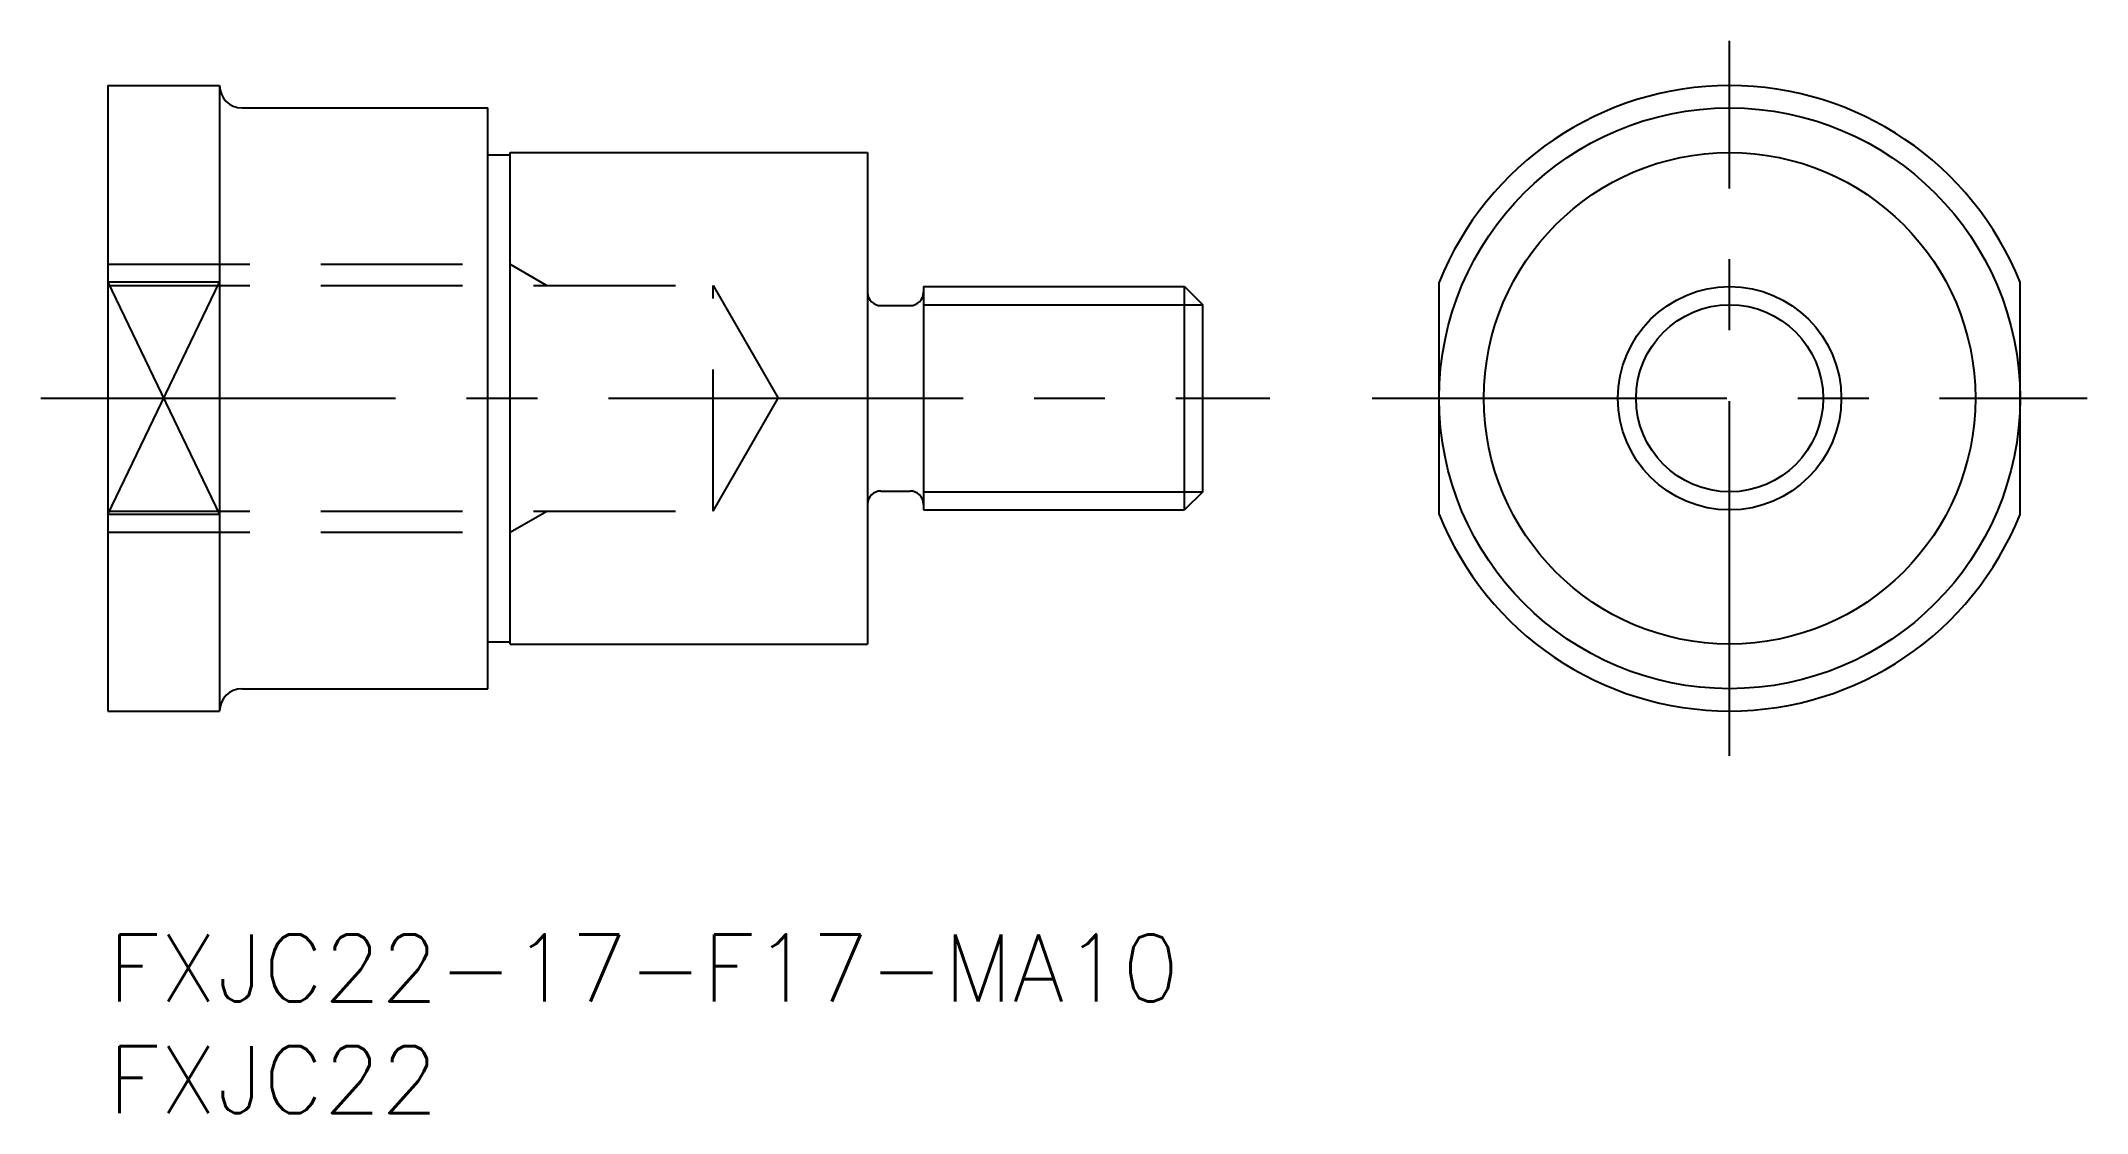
# Model space of a CAD drawing. Extents: x -3 to 88.6, y -8 to 40.
import ezdxf

# ---------------------------------------------------------------- set-up
doc = ezdxf.new("R2010")
doc.units = 0
doc.header["$LTSCALE"] = 0.5
doc.linetypes.add('CENTER', pattern=[50.8, 31.75, -6.35, 6.35, -6.35])
doc.linetypes.add('DASHED', pattern=[19.05, 12.7, -6.35])
for name, color, linetype in [('MSM_CENTER', 1, 'CENTER'), ('MSM_CONTINUOUS', 7, 'CONTINUOUS'), ('MSM_DASHED', 4, 'DASHED'), ('MSM_NARROW', 5, 'CONTINUOUS'), ('MSM_PART_NUMBER', 7, 'CONTINUOUS')]:
    doc.layers.add(name, color=color, linetype=linetype)
doc.styles.get("Standard").update_dxf_attribs({"font": 'txt.shx', "height": 3, "bigfont": 'bigfont.shx'})

# ---------------------------------------------------------------- blocks, each defined once
blk = doc.blocks.new('*U14')
at = {"layer": 'MSM_PART_NUMBER'}
blk.add_text('FXJC22-17-F17-MA10', height=3, dxfattribs=at).set_placement((0, -3))
blk = doc.blocks.new('*U15')
at = {"layer": 'MSM_PART_NUMBER'}
blk.add_text('FXJC22', height=3, dxfattribs=at).set_placement((0, -8))

msp = doc.modelspace()

# ---------------------------------------------------------------- linework, layer by layer
at = {"layer": 'MSM_CENTER'}
for p, q in [((72.585, 8), (72.585, 40)), ((-3, 24), (52, 24)), ((56.585, 24), (88.585, 24))]:
    msp.add_line(p, q, dxfattribs=at)
at = {"layer": 'MSM_CONTINUOUS'}
for p, q in [((0, 38), (0, 10)), ((0, 38), (5, 38)), ((5, 38), (5, 10)), ((6, 37), (17, 37)), ((17, 11), (17, 37)), ((17, 34.9), (18, 34.9)), ((18, 35), (34, 35)), ((18, 13), (18, 35)), ((34, 35), (34, 13)), ((5, 29.196), (0, 29.196)), ((36.5, 29), (48.188, 29)), ((36.5, 29), (36.5, 19)), ((48.188, 19), (48.188, 29)), ((48.188, 29), (49, 28.188)), ((59.585, 18.804), (59.585, 29.196)), ((85.585, 18.804), (85.585, 29.196)), ((34.6, 28.15), (35.9, 28.15)), ((49, 19.812), (49, 28.188)), ((34.6, 19.85), (35.9, 19.85)), ((49, 19.812), (48.188, 19)), ((5, 18.804), (0, 18.804)), ((36.5, 19), (48.188, 19)), ((17, 13.1), (18, 13.1)), ((18, 13), (34, 13)), ((6, 11), (17, 11)), ((0, 10), (5, 10))]:
    msp.add_line(p, q, dxfattribs=at)
for radius in [13, 11, 5]:
    msp.add_circle((72.585, 24), radius, dxfattribs=at)
for centre, radius, start, end in [((6, 38), 1, 180, 270), ((72.585, 24), 14, 21.78679, 158.21321), ((34.6, 28.75), 0.6, 180, 270), ((35.9, 28.75), 0.6, 270, 0), ((34.6, 19.25), 0.6, 90, 180), ((35.9, 19.25), 0.6, 0, 90), ((72.585, 24), 14, 201.78679, 338.21321), ((6, 10), 1, 90, 180)]:
    msp.add_arc(centre, radius, start, end, dxfattribs=at)
at = {"layer": 'MSM_DASHED'}
for p, q in [((0, 30), (18, 30)), ((18, 30), (19.64, 29.053)), ((0, 29.053), (27.083, 29.053)), ((27.083, 18.947), (27.083, 29.053)), ((27.083, 29.053), (30, 24)), ((27.083, 18.947), (30, 24)), ((0, 18.947), (27.083, 18.947)), ((18, 18), (19.64, 18.947)), ((0, 18), (18, 18))]:
    msp.add_line(p, q, dxfattribs=at)
at = {"layer": 'MSM_NARROW'}
for p, q in [((0, 18.804), (5, 29.196)), ((0, 29.196), (5, 18.804)), ((36.5, 28.188), (49, 28.188)), ((36.5, 19.812), (49, 19.812))]:
    msp.add_line(p, q, dxfattribs=at)
msp.add_circle((72.585, 24), 4.188, dxfattribs=at)

# ---------------------------------------------------------------- block references
at = {"layer": 'MSM_CONTINUOUS'}
for name in ['*U14', '*U15']:
    msp.add_blockref(name, (0, 0), dxfattribs=at)

doc.saveas('drawing.dxf')
